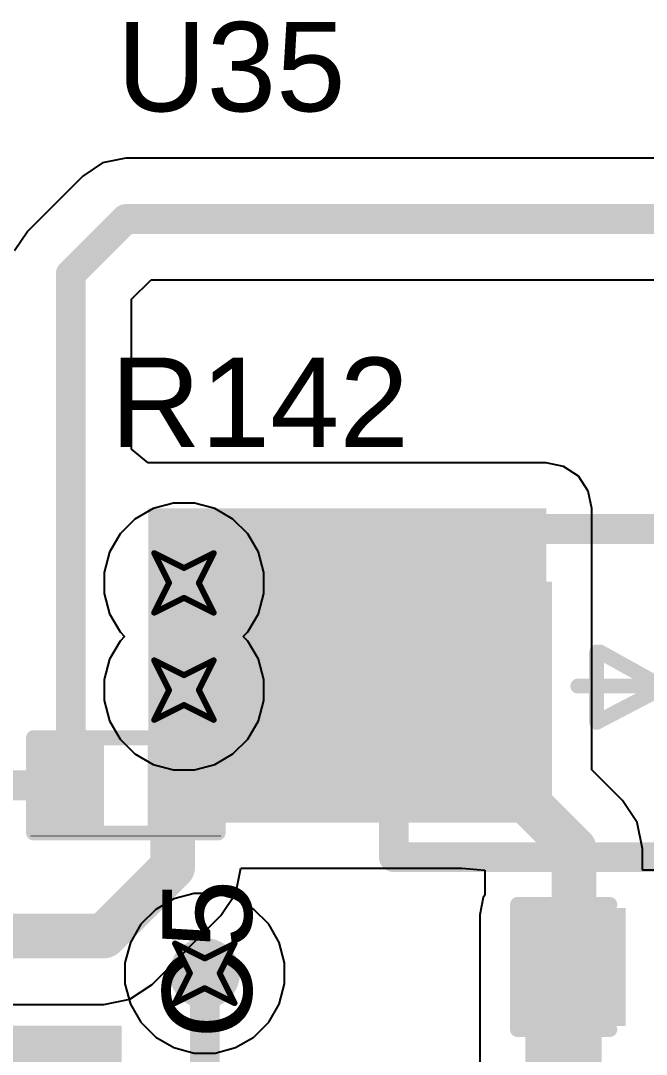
# Model space of a CAD drawing. Header units: inches. Extents: x -36 to 349, y -11 to 240.
# Drawn here: x 27.85 to 33.19, y 92.09 to 100.91 of the extents above; entities that cross this region are included whole.
import ezdxf

# ---------------------------------------------------------------- set-up
doc = ezdxf.new("R2010")
doc.units = ezdxf.units.IN
for name, color, linetype in [('Bottom Layer', 5, 'Continuous'), ('Drill Drawing', 1, 'Continuous'), ('Layer 1', 16, 'Continuous'), ('Layer 2', 76, 'Continuous'), ('Top Layer', 1, 'Continuous'), ('Top Overlay', 2, 'Continuous'), ('Top Paste', 8, 'Continuous'), ('Top Solder', 216, 'Continuous'), ('Via Holes', 16, 'Continuous')]:
    doc.layers.add(name, color=color, linetype=linetype)
doc.styles.add('Arial', font='', dxfattribs={"height": 0.2})
doc.styles.get('Arial').set_extended_font_data('Arial')

# ---------------------------------------------------------------- blocks, each defined once
blk = doc.blocks.new('R___0402_16')
at = {"layer": 'Top Layer'}
for points in [[(-0.6985, -0.3175), (-0.6985, 0.3175), (-0.2412999999999999, 0.3175), (-0.2413, -0.3175)], [(0.2412999999999999, -0.3175), (0.2413, 0.3175), (0.6985, 0.3175), (0.6985, -0.3175)]]:
    blk.add_hatch(color=1, dxfattribs=at).paths.add_polyline_path(points)
at = {"layer": 'Top Paste'}
for points in [[(-0.6985, -0.3175), (-0.6985, 0.3175), (-0.2412999999999999, 0.3175), (-0.2413, -0.3175)], [(0.2412999999999999, -0.3175), (0.2413, 0.3175), (0.6985, 0.3175), (0.6985, -0.3175)]]:
    blk.add_hatch(color=8, dxfattribs=at).paths.add_polyline_path(points)
at = {"layer": 'Top Solder'}
for points in [[(-0.75350116, -0.37250116), (-0.75350116, 0.37250116), (-0.1862988399999999, 0.37250116), (-0.18629884, -0.37250116)], [(0.1862988399999999, -0.37250116), (0.18629884, 0.37250116), (0.75350116, 0.37250116), (0.75350116, -0.37250116)]]:
    blk.add_hatch(color=216, dxfattribs=at).paths.add_polyline_path(points)
at = {"layer": 'Top Overlay'}
for points in [[(-0.7874, 0.4064, 0.127, 0.127, 0), (0.7874, 0.4064, 0.127, 0.127, 0)], [(-0.7874, -0.4064, 0.127, 0.127, 0), (-0.7874, 0.4064, 0.127, 0.127, 0)], [(0.7874, -0.4064, 0.127, 0.127, 0), (0.7874, 0.4064, 0.127, 0.127, 0)], [(-0.7874, -0.4064, 0.127, 0.127, 0), (0.7874, -0.4064, 0.127, 0.127, 0)], [(-0.8128, -0.4318, 0.0032258, 0.0032258, 0), (0.8128, -0.4318, 0.0032258, 0.0032258, 0)]]:
    blk.add_lwpolyline(points, format="xyseb", dxfattribs=at)
for points in [[(-0.8191499999999999, 0.4064, 0.0635, 0.0635, 1), (-0.7556499999999999, 0.4064, 0.0635, 0.0635, 1)], [(-0.8191499999999999, 0.4064, 0.0635, 0.0635, 1), (-0.7556499999999999, 0.4064, 0.0635, 0.0635, 1)], [(0.7556499999999999, 0.4064, 0.0635, 0.0635, 1), (0.8191499999999999, 0.4064, 0.0635, 0.0635, 1)], [(0.7556499999999999, 0.4064, 0.0635, 0.0635, 1), (0.8191499999999999, 0.4064, 0.0635, 0.0635, 1)], [(-0.8191499999999999, -0.4064, 0.0635, 0.0635, 1), (-0.7556499999999999, -0.4064, 0.0635, 0.0635, 1)], [(-0.8191499999999999, -0.4064, 0.0635, 0.0635, 1), (-0.7556499999999999, -0.4064, 0.0635, 0.0635, 1)], [(0.7556499999999999, -0.4064, 0.0635, 0.0635, 1), (0.8191499999999999, -0.4064, 0.0635, 0.0635, 1)], [(0.7556499999999999, -0.4064, 0.0635, 0.0635, 1), (0.8191499999999999, -0.4064, 0.0635, 0.0635, 1)], [(-0.81360518, -0.4318, 0.0016129, 0.0016129, 1), (-0.8119948199999999, -0.4318, 0.0016129, 0.0016129, 1)], [(0.8119948199999999, -0.4318, 0.0016129, 0.0016129, 1), (0.81360518, -0.4318, 0.0016129, 0.0016129, 1)]]:
    blk.add_lwpolyline(points, format="xyseb", close=True, dxfattribs=at)
blk = doc.blocks.new('SMA_B__D___________133')
at = {"layer": 'Top Layer'}
for points in [[(-3.00000416, 0.8999982), (-1.00000816, 0.8999982), (-1.00000816, -0.8999982), (-3.00000416, -0.8999982)], [(0.9999878399999999, 0.8999982), (2.99998384, 0.8999982), (2.99998384, -0.8999982), (0.9999878399999999, -0.8999982)]]:
    blk.add_hatch(color=1, dxfattribs=at).paths.add_polyline_path(points)
at = {"layer": 'Top Paste'}
for points in [[(-3.00000416, 0.8999982), (-1.00000816, 0.8999982), (-1.00000816, -0.8999982), (-3.00000416, -0.8999982)], [(0.9999878399999999, 0.8999982), (2.99998384, 0.8999982), (2.99998384, -0.8999982), (0.9999878399999999, -0.8999982)]]:
    blk.add_hatch(color=8, dxfattribs=at).paths.add_polyline_path(points)
at = {"layer": 'Top Solder'}
for points in [[(-3.05080416, 0.9507981999999999), (-0.9492081599999999, 0.9507981999999999), (-0.9492081599999999, -0.9507981999999999), (-3.05080416, -0.9507981999999999)], [(0.94918784, 0.9507981999999999), (3.05078384, 0.9507981999999999), (3.05078384, -0.9507981999999999), (0.94918784, -0.9507981999999999)]]:
    blk.add_hatch(color=216, dxfattribs=at).paths.add_polyline_path(points)
at = {"layer": 'Top Overlay'}
for points in [[(-2.29998016, 1.3999972, 0.254, 0.254, 0), (-2.29998016, 1.1311128, 0.254, 0.254, 0)], [(2.30001064, 1.3999972, 0.254, 0.254, 0), (-2.29998016, 1.3999972, 0.254, 0.254, 0)], [(2.30001064, 1.3999972, 0.254, 0.254, 0), (2.30001064, 1.1311128, 0.254, 0.254, 0)], [(-0.00199136, 0.331978, 0.127, 0.127, 0), (-0.00199136, -0.049022, 0.127, 0.127, 0)], [(-0.5900013599999999, 0.2399792, 0.127, 0.127, 0), (-0.5900013599999999, -0.4143248, 0.127, 0.127, 0)], [(-0.00199136, -0.049022, 0.127, 0.127, 0), (-0.5900013599999999, 0.2399792, 0.127, 0.127, 0)], [(0.57001664, 0.2499868, 0.127, 0.127, 0), (-0.00199136, -0.049022, 0.127, 0.127, 0)], [(0.57001664, 0.2499868, 0.127, 0.127, 0), (0.57001664, -0.350012, 0.127, 0.127, 0)], [(0.72998584, -0.05999479999999999, 0.127, 0.127, 0), (-0.75997816, -0.05999479999999999, 0.127, 0.127, 0)], [(0.01462024, -0.0582168, 0.127, 0.127, 0), (-0.5900013599999999, -0.4143248, 0.127, 0.127, 0)], [(-0.00199136, -0.049022, 0.127, 0.127, 0), (-0.00199136, -0.430022, 0.127, 0.127, 0)], [(0.53999384, -0.350012, 0.127, 0.127, 0), (0.01462024, -0.0582168, 0.127, 0.127, 0)], [(-2.29998016, -1.1311636, 0.254, 0.254, 0), (-2.29998016, -1.3999972, 0.254, 0.254, 0)], [(2.30001064, -1.1311636, 0.254, 0.254, 0), (2.30001064, -1.3999972, 0.254, 0.254, 0)], [(2.30001064, -1.3999972, 0.254, 0.254, 0), (-2.29998016, -1.3999972, 0.254, 0.254, 0)]]:
    blk.add_lwpolyline(points, format="xyseb", dxfattribs=at)
for points in [[(-2.36348016, 1.3999972, 0.127, 0.127, 1), (-2.23648016, 1.3999972, 0.127, 0.127, 1)], [(-2.36348016, 1.3999972, 0.127, 0.127, 1), (-2.23648016, 1.3999972, 0.127, 0.127, 1)], [(2.23651064, 1.3999972, 0.127, 0.127, 1), (2.36351064, 1.3999972, 0.127, 0.127, 1)], [(2.23651064, 1.3999972, 0.127, 0.127, 1), (2.36351064, 1.3999972, 0.127, 0.127, 1)], [(-2.36348016, 1.1311128, 0.127, 0.127, 1), (-2.23648016, 1.1311128, 0.127, 0.127, 1)], [(2.23651064, 1.1311128, 0.127, 0.127, 1), (2.36351064, 1.1311128, 0.127, 0.127, 1)], [(-0.03374136, 0.331978, 0.0635, 0.0635, 1), (0.02975864, 0.331978, 0.0635, 0.0635, 1)], [(-0.62175136, 0.2399792, 0.0635, 0.0635, 1), (-0.55825136, 0.2399792, 0.0635, 0.0635, 1)], [(-0.62175136, 0.2399792, 0.0635, 0.0635, 1), (-0.55825136, 0.2399792, 0.0635, 0.0635, 1)], [(0.53826664, 0.2499868, 0.0635, 0.0635, 1), (0.60176664, 0.2499868, 0.0635, 0.0635, 1)], [(0.53826664, 0.2499868, 0.0635, 0.0635, 1), (0.60176664, 0.2499868, 0.0635, 0.0635, 1)], [(-0.79172816, -0.05999479999999999, 0.0635, 0.0635, 1), (-0.7282281599999999, -0.05999479999999999, 0.0635, 0.0635, 1)], [(-0.03374136, -0.049022, 0.0635, 0.0635, 1), (0.02975864, -0.049022, 0.0635, 0.0635, 1)], [(-0.03374136, -0.049022, 0.0635, 0.0635, 1), (0.02975864, -0.049022, 0.0635, 0.0635, 1)], [(-0.03374136, -0.049022, 0.0635, 0.0635, 1), (0.02975864, -0.049022, 0.0635, 0.0635, 1)], [(-0.03374136, -0.049022, 0.0635, 0.0635, 1), (0.02975864, -0.049022, 0.0635, 0.0635, 1)], [(-0.01712976, -0.0582168, 0.0635, 0.0635, 1), (0.04637023999999999, -0.0582168, 0.0635, 0.0635, 1)], [(-0.01712976, -0.0582168, 0.0635, 0.0635, 1), (0.04637023999999999, -0.0582168, 0.0635, 0.0635, 1)], [(0.6982358399999999, -0.05999479999999999, 0.0635, 0.0635, 1), (0.76173584, -0.05999479999999999, 0.0635, 0.0635, 1)], [(-0.62175136, -0.4143248, 0.0635, 0.0635, 1), (-0.55825136, -0.4143248, 0.0635, 0.0635, 1)], [(-0.62175136, -0.4143248, 0.0635, 0.0635, 1), (-0.55825136, -0.4143248, 0.0635, 0.0635, 1)], [(0.5082438399999999, -0.350012, 0.0635, 0.0635, 1), (0.57174384, -0.350012, 0.0635, 0.0635, 1)], [(0.53826664, -0.350012, 0.0635, 0.0635, 1), (0.60176664, -0.350012, 0.0635, 0.0635, 1)], [(-0.03374136, -0.430022, 0.0635, 0.0635, 1), (0.02975864, -0.430022, 0.0635, 0.0635, 1)], [(-2.36348016, -1.1311636, 0.127, 0.127, 1), (-2.23648016, -1.1311636, 0.127, 0.127, 1)], [(2.23651064, -1.1311636, 0.127, 0.127, 1), (2.36351064, -1.1311636, 0.127, 0.127, 1)], [(-2.36348016, -1.3999972, 0.127, 0.127, 1), (-2.23648016, -1.3999972, 0.127, 0.127, 1)], [(-2.36348016, -1.3999972, 0.127, 0.127, 1), (-2.23648016, -1.3999972, 0.127, 0.127, 1)], [(2.23651064, -1.3999972, 0.127, 0.127, 1), (2.36351064, -1.3999972, 0.127, 0.127, 1)], [(2.23651064, -1.3999972, 0.127, 0.127, 1), (2.36351064, -1.3999972, 0.127, 0.127, 1)]]:
    blk.add_lwpolyline(points, format="xyseb", close=True, dxfattribs=at)
blk = doc.blocks.new('C___0603_135')
at = {"layer": 'Top Layer'}
for points in [[(-0.38101016, 0.4445), (-0.38101016, -0.4445), (-1.14301016, -0.4445), (-1.14301016, 0.4445)], [(1.14298984, 0.4445), (1.14298984, -0.4445), (0.38098984, -0.4445), (0.38098984, 0.4445)]]:
    blk.add_hatch(color=1, dxfattribs=at).paths.add_polyline_path(points)
at = {"layer": 'Top Paste'}
for points in [[(-0.38101016, 0.4445), (-0.38101016, -0.4445), (-1.14301016, -0.4445), (-1.14301016, 0.4445)], [(1.14298984, 0.4445), (1.14298984, -0.4445), (0.38098984, -0.4445), (0.38098984, 0.4445)]]:
    blk.add_hatch(color=8, dxfattribs=at).paths.add_polyline_path(points)
at = {"layer": 'Top Solder'}
for points in [[(-0.32101028, 0.50449988), (-0.32101028, -0.50449988), (-1.20301004, -0.50449988), (-1.20301004, 0.50449988)], [(1.20298972, 0.50449988), (1.20298972, -0.50449988), (0.32098996, -0.50449988), (0.32098996, 0.50449988)]]:
    blk.add_hatch(color=216, dxfattribs=at).paths.add_polyline_path(points)
at = {"layer": 'Top Overlay'}
for points in [[(-1.24461016, 0.5334, 0.127, 0.127, 0), (-1.24461016, -0.5334, 0.127, 0.127, 0)], [(-0.45721016, 0.5334, 0.127, 0.127, 0), (-1.24461016, 0.5334, 0.127, 0.127, 0)], [(1.24458984, 0.5334, 0.127, 0.127, 0), (0.45718984, 0.5334, 0.127, 0.127, 0)], [(1.24458984, 0.5334, 0.127, 0.127, 0), (1.24458984, -0.5334, 0.127, 0.127, 0)], [(-0.45721016, -0.5334, 0.127, 0.127, 0), (-1.24461016, -0.5334, 0.127, 0.127, 0)], [(1.24458984, -0.5334, 0.127, 0.127, 0), (0.45718984, -0.5334, 0.127, 0.127, 0)]]:
    blk.add_lwpolyline(points, format="xyseb", dxfattribs=at)
for points in [[(-1.27636016, 0.5334, 0.0635, 0.0635, 1), (-1.21286016, 0.5334, 0.0635, 0.0635, 1)], [(-1.27636016, 0.5334, 0.0635, 0.0635, 1), (-1.21286016, 0.5334, 0.0635, 0.0635, 1)], [(-0.48896016, 0.5334, 0.0635, 0.0635, 1), (-0.4254601599999999, 0.5334, 0.0635, 0.0635, 1)], [(0.42543984, 0.5334, 0.0635, 0.0635, 1), (0.48893984, 0.5334, 0.0635, 0.0635, 1)], [(1.21283984, 0.5334, 0.0635, 0.0635, 1), (1.27633984, 0.5334, 0.0635, 0.0635, 1)], [(1.21283984, 0.5334, 0.0635, 0.0635, 1), (1.27633984, 0.5334, 0.0635, 0.0635, 1)], [(-1.27636016, -0.5334, 0.0635, 0.0635, 1), (-1.21286016, -0.5334, 0.0635, 0.0635, 1)], [(-1.27636016, -0.5334, 0.0635, 0.0635, 1), (-1.21286016, -0.5334, 0.0635, 0.0635, 1)], [(-0.48896016, -0.5334, 0.0635, 0.0635, 1), (-0.4254601599999999, -0.5334, 0.0635, 0.0635, 1)], [(0.42543984, -0.5334, 0.0635, 0.0635, 1), (0.48893984, -0.5334, 0.0635, 0.0635, 1)], [(1.21283984, -0.5334, 0.0635, 0.0635, 1), (1.27633984, -0.5334, 0.0635, 0.0635, 1)], [(1.21283984, -0.5334, 0.0635, 0.0635, 1), (1.27633984, -0.5334, 0.0635, 0.0635, 1)]]:
    blk.add_lwpolyline(points, format="xyseb", close=True, dxfattribs=at)
blk = doc.blocks.new('SMD3225_4P_144')
at = {"layer": 'Top Layer'}
for points in [[(-1.79999767, 1.44998567), (-0.39999793, 1.44998567), (-0.39999793, 0.24998553), (-1.79999767, 0.24998553)], [(0.39999793, 1.44998567), (1.79999767, 1.44998567), (1.79999767, 0.24998553), (0.39999793, 0.24998553)], [(-1.79999767, -0.24998553), (-0.39999793, -0.24998553), (-0.39999793, -1.44998567), (-1.79999767, -1.44998567)], [(0.39999793, -0.24998553), (1.79999767, -0.24998553), (1.79999767, -1.44998567), (0.39999793, -1.44998567)]]:
    blk.add_hatch(color=1, dxfattribs=at).paths.add_polyline_path(points)
at = {"layer": 'Top Paste'}
for points in [[(-1.79999767, 1.44998567), (-0.39999793, 1.44998567), (-0.39999793, 0.24998553), (-1.79999767, 0.24998553)], [(0.39999793, 1.44998567), (1.79999767, 1.44998567), (1.79999767, 0.24998553), (0.39999793, 0.24998553)], [(-1.79999767, -0.24998553), (-0.39999793, -0.24998553), (-0.39999793, -1.44998567), (-1.79999767, -1.44998567)], [(0.39999793, -0.24998553), (1.79999767, -0.24998553), (1.79999767, -1.44998567), (0.39999793, -1.44998567)]]:
    blk.add_hatch(color=8, dxfattribs=at).paths.add_polyline_path(points)
at = {"layer": 'Top Solder'}
for points in [[(-1.90159767, 1.55158567), (-0.29839793, 1.55158567), (-0.29839793, 0.14838553), (-1.90159767, 0.14838553)], [(0.29839793, 1.55158567), (1.90159767, 1.55158567), (1.90159767, 0.14838553), (0.29839793, 0.14838553)], [(-1.90159767, -0.14838553), (-0.29839793, -0.14838553), (-0.29839793, -1.55158567), (-1.90159767, -1.55158567)], [(0.29839793, -0.14838553), (1.90159767, -0.14838553), (1.90159767, -1.55158567), (0.29839793, -1.55158567)]]:
    blk.add_hatch(color=216, dxfattribs=at).paths.add_polyline_path(points)
at = {"layer": 'Top Overlay'}
for points in [[(0.1777746, 1.2954, 0.127, 0.127, 0), (-0.2032254, 1.2954, 0.127, 0.127, 0)], [(-1.6510254, -0.1016, 0.127, 0.127, 0), (-1.6510254, 0.0762, 0.127, 0.127, 0)], [(1.6509746, -0.1016, 0.127, 0.127, 0), (1.6509746, 0.0762, 0.127, 0.127, 0)], [(-2.0828254, -0.9652, 0.127, 0.127, 0), (-2.0828254, -0.7111999999999999, 0.127, 0.127, 0)], [(-1.9558254, -0.8382, 0.127, 0.127, 0), (-2.0828254, -0.7111999999999999, 0.127, 0.127, 0)], [(-2.0828254, -0.9652, 0.127, 0.127, 0), (-1.9558254, -0.8382, 0.127, 0.127, 0)], [(0.1777746, -1.2954, 0.127, 0.127, 0), (-0.2032254, -1.2954, 0.127, 0.127, 0)]]:
    blk.add_lwpolyline(points, format="xyseb", dxfattribs=at)
for points in [[(-0.2349754, 1.2954, 0.0635, 0.0635, 1), (-0.1714754, 1.2954, 0.0635, 0.0635, 1)], [(0.1460246, 1.2954, 0.0635, 0.0635, 1), (0.2095246, 1.2954, 0.0635, 0.0635, 1)], [(-1.6827754, 0.0762, 0.0635, 0.0635, 1), (-1.6192754, 0.0762, 0.0635, 0.0635, 1)], [(1.6192246, 0.0762, 0.0635, 0.0635, 1), (1.6827246, 0.0762, 0.0635, 0.0635, 1)], [(-1.6827754, -0.1016, 0.0635, 0.0635, 1), (-1.6192754, -0.1016, 0.0635, 0.0635, 1)], [(1.6192246, -0.1016, 0.0635, 0.0635, 1), (1.6827246, -0.1016, 0.0635, 0.0635, 1)], [(-2.1145754, -0.7111999999999999, 0.0635, 0.0635, 1), (-2.0510754, -0.7111999999999999, 0.0635, 0.0635, 1)], [(-2.1145754, -0.7111999999999999, 0.0635, 0.0635, 1), (-2.0510754, -0.7111999999999999, 0.0635, 0.0635, 1)], [(-1.9875754, -0.8382, 0.0635, 0.0635, 1), (-1.9240754, -0.8382, 0.0635, 0.0635, 1)], [(-1.9875754, -0.8382, 0.0635, 0.0635, 1), (-1.9240754, -0.8382, 0.0635, 0.0635, 1)], [(-2.1145754, -0.9652, 0.0635, 0.0635, 1), (-2.0510754, -0.9652, 0.0635, 0.0635, 1)], [(-2.1145754, -0.9652, 0.0635, 0.0635, 1), (-2.0510754, -0.9652, 0.0635, 0.0635, 1)], [(-0.2349754, -1.2954, 0.0635, 0.0635, 1), (-0.1714754, -1.2954, 0.0635, 0.0635, 1)], [(0.1460246, -1.2954, 0.0635, 0.0635, 1), (0.2095246, -1.2954, 0.0635, 0.0635, 1)]]:
    blk.add_lwpolyline(points, format="xyseb", close=True, dxfattribs=at)

msp = doc.modelspace()

# ---------------------------------------------------------------- hatches: boundary and pattern name
at = {"layer": 'Bottom Layer'}
h = msp.add_hatch(color=5, dxfattribs=at)
edge = h.paths.add_edge_path()
edge.add_arc((29.24439922, 96.11359999999999), 0.2999994, 0, 360)
h = msp.add_hatch(color=5, dxfattribs=at)
edge = h.paths.add_edge_path()
edge.add_arc((29.24439922, 95.1992), 0.2999994, 0, 360)
h = msp.add_hatch(color=5, dxfattribs=at)
edge = h.paths.add_edge_path()
edge.add_arc((29.42219922, 92.78328408), 0.2999994, 0, 360)
at = {"layer": 'Layer 1'}
h = msp.add_hatch(color=16, dxfattribs=at)
edge = h.paths.add_edge_path()
edge.add_arc((29.24439922, 96.11359999999999), 0.2999994, 0, 360)
h = msp.add_hatch(color=16, dxfattribs=at)
edge = h.paths.add_edge_path()
edge.add_arc((29.24439922, 95.1992), 0.2999994, 0, 360)
h = msp.add_hatch(color=16, dxfattribs=at)
edge = h.paths.add_edge_path()
edge.add_arc((29.42219922, 92.78328408), 0.2999994, 0, 360)
at = {"layer": 'Layer 2'}
h = msp.add_hatch(color=76, dxfattribs=at)
edge = h.paths.add_edge_path()
edge.add_arc((29.24439922, 96.11359999999999), 0.2999994, 0, 360)
h = msp.add_hatch(color=76, dxfattribs=at)
edge = h.paths.add_edge_path()
edge.add_arc((29.24439922, 95.1992), 0.2999994, 0, 360)
h = msp.add_hatch(color=76, dxfattribs=at)
edge = h.paths.add_edge_path()
edge.add_arc((29.42219922, 92.78328408), 0.2999994, 0, 360)
at = {"layer": 'Top Layer'}
for points in [[(28.93959922, 94.0689), (32.33441082, 94.0689), (32.33441082, 96.7486), (28.93959922, 96.7486)], [(32.1553713, 90.26303512), (32.80767378, 90.26303512), (32.80767378, 93.2815), (32.1553713, 93.2815)]]:
    msp.add_hatch(color=1, dxfattribs=at).paths.add_polyline_path(points)
h = msp.add_hatch(color=1, dxfattribs=at)
edge = h.paths.add_edge_path()
edge.add_arc((29.24439922, 96.11359999999999), 0.2999994, 0, 360)
h = msp.add_hatch(color=1, dxfattribs=at)
edge = h.paths.add_edge_path()
edge.add_arc((29.24439922, 95.1992), 0.2999994, 0, 360)
h = msp.add_hatch(color=1, dxfattribs=at)
edge = h.paths.add_edge_path()
edge.add_arc((29.42219922, 92.78328408), 0.2999994, 0, 360)
at = {"layer": 'Via Holes'}
h = msp.add_hatch(color=7, dxfattribs=at)
edge = h.paths.add_edge_path()
edge.add_arc((29.24439922, 96.11359999999999), 0.1499997, 0, 360)
h = msp.add_hatch(color=7, dxfattribs=at)
edge = h.paths.add_edge_path()
edge.add_arc((29.24439922, 95.1992), 0.1499997, 0, 360)
h = msp.add_hatch(color=7, dxfattribs=at)
edge = h.paths.add_edge_path()
edge.add_arc((29.42219922, 92.78328408), 0.1499997, 0, 360)

# ---------------------------------------------------------------- linework, layer by layer
at = {"layer": 'Bottom Layer'}
for p, q in [((28.98154224, 96.74819106), (28.82625426, 96.65853667999998)), ((29.15474484, 96.7945994), (28.98154224, 96.74819106)), ((29.3340536, 96.7945994), (29.15474484, 96.7945994)), ((29.5072562, 96.74819106), (29.3340536, 96.7945994)), ((29.66254418, 96.65853667999998), (29.5072562, 96.74819106)), ((28.82625426, 96.65853667999998), (28.69946254, 96.53174495999998)), ((29.7893359, 96.53174495999998), (29.66254418, 96.65853667999998)), ((28.69946254, 96.53174495999998), (28.60980816, 96.37645698)), ((29.87899028, 96.37645698), (29.7893359, 96.53174495999998)), ((28.60980816, 96.37645698), (28.56339982, 96.20325437999999)), ((29.92539862, 96.20325437999999), (29.87899028, 96.37645698)), ((28.56339982, 96.20325437999999), (28.56339982, 96.02394561999999)), ((29.92539862, 96.02394561999999), (29.92539862, 96.20325437999999)), ((28.56339982, 96.02394561999999), (28.60980816, 95.85074302)), ((29.87899028, 95.85074302), (29.92539862, 96.02394561999999)), ((28.60980816, 95.85074302), (28.69946254, 95.69545503999998)), ((29.7893359, 95.69545503999998), (29.87899028, 95.85074302)), ((28.69946254, 95.69545503999998), (28.73851758, 95.65639999999999)), ((29.75028086, 95.65639999999999), (29.7893359, 95.69545503999998)), ((28.69946254, 95.61734496), (28.60980816, 95.46205698)), ((28.73851758, 95.65639999999999), (28.69946254, 95.61734496)), ((29.7893359, 95.61734496), (29.75028086, 95.65639999999999)), ((29.87899028, 95.46205698), (29.7893359, 95.61734496)), ((28.60980816, 95.46205698), (28.56339982, 95.28885437999999)), ((29.92539862, 95.28885437999999), (29.87899028, 95.46205698)), ((28.56339982, 95.28885437999999), (28.56339982, 95.10954561999999)), ((29.92539862, 95.10954561999999), (29.92539862, 95.28885437999999)), ((28.56339982, 95.10954561999999), (28.60980816, 94.93634302)), ((29.87899028, 94.93634302), (29.92539862, 95.10954561999999)), ((28.60980816, 94.93634302), (28.69946254, 94.78105503999998)), ((29.7893359, 94.78105503999998), (29.87899028, 94.93634302)), ((28.69946254, 94.78105503999998), (28.82625426, 94.65426331999998)), ((29.66254418, 94.65426331999998), (29.7893359, 94.78105503999998)), ((28.82625426, 94.65426331999998), (28.98154224, 94.56460894)), ((29.5072562, 94.56460894), (29.66254418, 94.65426331999998)), ((28.98154224, 94.56460894), (29.15474484, 94.51820059999999)), ((29.3340536, 94.51820059999999), (29.5072562, 94.56460894)), ((29.15474484, 94.51820059999999), (29.3340536, 94.51820059999999))]:
    msp.add_line(p, q, dxfattribs=at)
at = {"layer": 'Drill Drawing'}
for points in [[(28.99039922, 96.3676, 0.0508, 0.0508, 0), (29.24439922, 96.2406, 0.0508, 0.0508, 0)], [(28.99039922, 96.3676, 0.0508, 0.0508, 0), (29.11739922, 96.11359999999999, 0.0508, 0.0508, 0)], [(29.24439922, 96.2406, 0.0508, 0.0508, 0), (29.49839922, 96.3676, 0.0508, 0.0508, 0)], [(29.37139922, 96.11359999999999, 0.0508, 0.0508, 0), (29.49839922, 96.3676, 0.0508, 0.0508, 0)], [(28.99039922, 95.8596, 0.0508, 0.0508, 0), (29.11739922, 96.11359999999999, 0.0508, 0.0508, 0)], [(29.37139922, 96.11359999999999, 0.0508, 0.0508, 0), (29.49839922, 95.8596, 0.0508, 0.0508, 0)], [(28.99039922, 95.8596, 0.0508, 0.0508, 0), (29.24439922, 95.9866, 0.0508, 0.0508, 0)], [(29.24439922, 95.9866, 0.0508, 0.0508, 0), (29.49839922, 95.8596, 0.0508, 0.0508, 0)], [(28.99039922, 95.4532, 0.0508, 0.0508, 0), (29.24439922, 95.3262, 0.0508, 0.0508, 0)], [(28.99039922, 95.4532, 0.0508, 0.0508, 0), (29.11739922, 95.1992, 0.0508, 0.0508, 0)], [(29.24439922, 95.3262, 0.0508, 0.0508, 0), (29.49839922, 95.4532, 0.0508, 0.0508, 0)], [(29.37139922, 95.1992, 0.0508, 0.0508, 0), (29.49839922, 95.4532, 0.0508, 0.0508, 0)], [(28.99039922, 94.9452, 0.0508, 0.0508, 0), (29.11739922, 95.1992, 0.0508, 0.0508, 0)], [(29.37139922, 95.1992, 0.0508, 0.0508, 0), (29.49839922, 94.9452, 0.0508, 0.0508, 0)], [(28.99039922, 94.9452, 0.0508, 0.0508, 0), (29.24439922, 95.0722, 0.0508, 0.0508, 0)], [(29.24439922, 95.0722, 0.0508, 0.0508, 0), (29.49839922, 94.9452, 0.0508, 0.0508, 0)], [(29.16819922, 93.03728407999999, 0.0508, 0.0508, 0), (29.42219922, 92.91028408, 0.0508, 0.0508, 0)], [(29.16819922, 93.03728407999999, 0.0508, 0.0508, 0), (29.29519922, 92.78328408, 0.0508, 0.0508, 0)], [(29.42219922, 92.91028408, 0.0508, 0.0508, 0), (29.67619922, 93.03728407999999, 0.0508, 0.0508, 0)], [(29.54919922, 92.78328408, 0.0508, 0.0508, 0), (29.67619922, 93.03728407999999, 0.0508, 0.0508, 0)], [(29.16819922, 92.52928408, 0.0508, 0.0508, 0), (29.29519922, 92.78328408, 0.0508, 0.0508, 0)], [(29.54919922, 92.78328408, 0.0508, 0.0508, 0), (29.67619922, 92.52928408, 0.0508, 0.0508, 0)], [(29.16819922, 92.52928408, 0.0508, 0.0508, 0), (29.42219922, 92.65628407999999, 0.0508, 0.0508, 0)], [(29.42219922, 92.65628407999999, 0.0508, 0.0508, 0), (29.67619922, 92.52928408, 0.0508, 0.0508, 0)]]:
    msp.add_lwpolyline(points, format="xyseb", dxfattribs=at)
for points in [[(28.97769922, 96.3676, 0.0254, 0.0254, 1), (29.00309922, 96.3676, 0.0254, 0.0254, 1)], [(28.97769922, 96.3676, 0.0254, 0.0254, 1), (29.00309922, 96.3676, 0.0254, 0.0254, 1)], [(29.48569922, 96.3676, 0.0254, 0.0254, 1), (29.51109921999999, 96.3676, 0.0254, 0.0254, 1)], [(29.48569922, 96.3676, 0.0254, 0.0254, 1), (29.51109921999999, 96.3676, 0.0254, 0.0254, 1)], [(29.23169922, 96.2406, 0.0254, 0.0254, 1), (29.25709922, 96.2406, 0.0254, 0.0254, 1)], [(29.23169922, 96.2406, 0.0254, 0.0254, 1), (29.25709922, 96.2406, 0.0254, 0.0254, 1)], [(29.10469922, 96.11359999999999, 0.0254, 0.0254, 1), (29.13009922, 96.11359999999999, 0.0254, 0.0254, 1)], [(29.10469922, 96.11359999999999, 0.0254, 0.0254, 1), (29.13009922, 96.11359999999999, 0.0254, 0.0254, 1)], [(29.35869921999999, 96.11359999999999, 0.0254, 0.0254, 1), (29.38409922, 96.11359999999999, 0.0254, 0.0254, 1)], [(29.35869921999999, 96.11359999999999, 0.0254, 0.0254, 1), (29.38409922, 96.11359999999999, 0.0254, 0.0254, 1)], [(29.23169922, 95.9866, 0.0254, 0.0254, 1), (29.25709922, 95.9866, 0.0254, 0.0254, 1)], [(29.23169922, 95.9866, 0.0254, 0.0254, 1), (29.25709922, 95.9866, 0.0254, 0.0254, 1)], [(28.97769922, 95.8596, 0.0254, 0.0254, 1), (29.00309922, 95.8596, 0.0254, 0.0254, 1)], [(28.97769922, 95.8596, 0.0254, 0.0254, 1), (29.00309922, 95.8596, 0.0254, 0.0254, 1)], [(29.48569922, 95.8596, 0.0254, 0.0254, 1), (29.51109921999999, 95.8596, 0.0254, 0.0254, 1)], [(29.48569922, 95.8596, 0.0254, 0.0254, 1), (29.51109921999999, 95.8596, 0.0254, 0.0254, 1)], [(28.97769922, 95.4532, 0.0254, 0.0254, 1), (29.00309922, 95.4532, 0.0254, 0.0254, 1)], [(28.97769922, 95.4532, 0.0254, 0.0254, 1), (29.00309922, 95.4532, 0.0254, 0.0254, 1)], [(29.48569922, 95.4532, 0.0254, 0.0254, 1), (29.51109921999999, 95.4532, 0.0254, 0.0254, 1)], [(29.48569922, 95.4532, 0.0254, 0.0254, 1), (29.51109921999999, 95.4532, 0.0254, 0.0254, 1)], [(29.23169922, 95.3262, 0.0254, 0.0254, 1), (29.25709922, 95.3262, 0.0254, 0.0254, 1)], [(29.23169922, 95.3262, 0.0254, 0.0254, 1), (29.25709922, 95.3262, 0.0254, 0.0254, 1)], [(29.10469922, 95.1992, 0.0254, 0.0254, 1), (29.13009922, 95.1992, 0.0254, 0.0254, 1)], [(29.10469922, 95.1992, 0.0254, 0.0254, 1), (29.13009922, 95.1992, 0.0254, 0.0254, 1)], [(29.35869921999999, 95.1992, 0.0254, 0.0254, 1), (29.38409922, 95.1992, 0.0254, 0.0254, 1)], [(29.35869921999999, 95.1992, 0.0254, 0.0254, 1), (29.38409922, 95.1992, 0.0254, 0.0254, 1)], [(29.23169922, 95.0722, 0.0254, 0.0254, 1), (29.25709922, 95.0722, 0.0254, 0.0254, 1)], [(29.23169922, 95.0722, 0.0254, 0.0254, 1), (29.25709922, 95.0722, 0.0254, 0.0254, 1)], [(28.97769922, 94.9452, 0.0254, 0.0254, 1), (29.00309922, 94.9452, 0.0254, 0.0254, 1)], [(28.97769922, 94.9452, 0.0254, 0.0254, 1), (29.00309922, 94.9452, 0.0254, 0.0254, 1)], [(29.48569922, 94.9452, 0.0254, 0.0254, 1), (29.51109921999999, 94.9452, 0.0254, 0.0254, 1)], [(29.48569922, 94.9452, 0.0254, 0.0254, 1), (29.51109921999999, 94.9452, 0.0254, 0.0254, 1)], [(29.15549922, 93.03728407999999, 0.0254, 0.0254, 1), (29.18089922, 93.03728407999999, 0.0254, 0.0254, 1)], [(29.15549922, 93.03728407999999, 0.0254, 0.0254, 1), (29.18089922, 93.03728407999999, 0.0254, 0.0254, 1)], [(29.66349921999999, 93.03728407999999, 0.0254, 0.0254, 1), (29.68889922, 93.03728407999999, 0.0254, 0.0254, 1)], [(29.66349921999999, 93.03728407999999, 0.0254, 0.0254, 1), (29.68889922, 93.03728407999999, 0.0254, 0.0254, 1)], [(29.40949922, 92.91028408, 0.0254, 0.0254, 1), (29.43489922, 92.91028408, 0.0254, 0.0254, 1)], [(29.40949922, 92.91028408, 0.0254, 0.0254, 1), (29.43489922, 92.91028408, 0.0254, 0.0254, 1)], [(29.28249922, 92.78328408, 0.0254, 0.0254, 1), (29.30789922, 92.78328408, 0.0254, 0.0254, 1)], [(29.28249922, 92.78328408, 0.0254, 0.0254, 1), (29.30789922, 92.78328408, 0.0254, 0.0254, 1)], [(29.53649922, 92.78328408, 0.0254, 0.0254, 1), (29.56189922, 92.78328408, 0.0254, 0.0254, 1)], [(29.53649922, 92.78328408, 0.0254, 0.0254, 1), (29.56189922, 92.78328408, 0.0254, 0.0254, 1)], [(29.40949922, 92.65628407999999, 0.0254, 0.0254, 1), (29.43489922, 92.65628407999999, 0.0254, 0.0254, 1)], [(29.40949922, 92.65628407999999, 0.0254, 0.0254, 1), (29.43489922, 92.65628407999999, 0.0254, 0.0254, 1)], [(29.15549922, 92.52928408, 0.0254, 0.0254, 1), (29.18089922, 92.52928408, 0.0254, 0.0254, 1)], [(29.15549922, 92.52928408, 0.0254, 0.0254, 1), (29.18089922, 92.52928408, 0.0254, 0.0254, 1)], [(29.66349921999999, 92.52928408, 0.0254, 0.0254, 1), (29.68889922, 92.52928408, 0.0254, 0.0254, 1)], [(29.66349921999999, 92.52928408, 0.0254, 0.0254, 1), (29.68889922, 92.52928408, 0.0254, 0.0254, 1)]]:
    msp.add_lwpolyline(points, format="xyseb", close=True, dxfattribs=at)
at = {"layer": 'Layer 1'}
for p, q in [((28.98154224, 96.74819106), (28.82625426, 96.65853667999998)), ((29.15474484, 96.7945994), (28.98154224, 96.74819106)), ((29.3340536, 96.7945994), (29.15474484, 96.7945994)), ((29.5072562, 96.74819106), (29.3340536, 96.7945994)), ((29.66254418, 96.65853667999998), (29.5072562, 96.74819106)), ((28.82625426, 96.65853667999998), (28.69946254, 96.53174495999998)), ((29.7893359, 96.53174495999998), (29.66254418, 96.65853667999998)), ((28.69946254, 96.53174495999998), (28.60980816, 96.37645698)), ((29.87899028, 96.37645698), (29.7893359, 96.53174495999998)), ((28.60980816, 96.37645698), (28.56339982, 96.20325437999999)), ((29.92539862, 96.20325437999999), (29.87899028, 96.37645698)), ((28.56339982, 96.20325437999999), (28.56339982, 96.02394561999999)), ((29.92539862, 96.02394561999999), (29.92539862, 96.20325437999999)), ((28.56339982, 96.02394561999999), (28.60980816, 95.85074302)), ((29.87899028, 95.85074302), (29.92539862, 96.02394561999999)), ((28.60980816, 95.85074302), (28.69946254, 95.69545503999998)), ((29.7893359, 95.69545503999998), (29.87899028, 95.85074302)), ((28.69946254, 95.69545503999998), (28.73851758, 95.65639999999999)), ((29.75028086, 95.65639999999999), (29.7893359, 95.69545503999998)), ((28.69946254, 95.61734496), (28.60980816, 95.46205698)), ((28.73851758, 95.65639999999999), (28.69946254, 95.61734496)), ((29.7893359, 95.61734496), (29.75028086, 95.65639999999999)), ((29.87899028, 95.46205698), (29.7893359, 95.61734496)), ((28.60980816, 95.46205698), (28.56339982, 95.28885437999999)), ((29.92539862, 95.28885437999999), (29.87899028, 95.46205698)), ((28.56339982, 95.28885437999999), (28.56339982, 95.10954561999999)), ((29.92539862, 95.10954561999999), (29.92539862, 95.28885437999999)), ((28.56339982, 95.10954561999999), (28.60980816, 94.93634302)), ((29.87899028, 94.93634302), (29.92539862, 95.10954561999999)), ((28.60980816, 94.93634302), (28.69946254, 94.78105503999998)), ((29.7893359, 94.78105503999998), (29.87899028, 94.93634302)), ((28.69946254, 94.78105503999998), (28.82625426, 94.65426331999998)), ((29.66254418, 94.65426331999998), (29.7893359, 94.78105503999998)), ((28.82625426, 94.65426331999998), (28.98154224, 94.56460894)), ((29.5072562, 94.56460894), (29.66254418, 94.65426331999998)), ((28.98154224, 94.56460894), (29.15474484, 94.51820059999999)), ((29.3340536, 94.51820059999999), (29.5072562, 94.56460894)), ((29.15474484, 94.51820059999999), (29.3340536, 94.51820059999999))]:
    msp.add_line(p, q, dxfattribs=at)
at = {"layer": 'Layer 2'}
for p, q in [((29.15934224, 93.41787513999999), (29.00405426, 93.32822076)), ((29.33254484, 93.46428347999999), (29.15934224, 93.41787513999999)), ((29.51185359999999, 93.46428347999999), (29.33254484, 93.46428347999999)), ((29.6850562, 93.41787513999999), (29.51185359999999, 93.46428347999999)), ((29.84034418, 93.32822076), (29.6850562, 93.41787513999999)), ((29.00405426, 93.32822076), (28.87726254, 93.20142904)), ((29.9671359, 93.20142904), (29.84034418, 93.32822076)), ((28.87726254, 93.20142904), (28.78760816, 93.04614106)), ((30.05679027999999, 93.04614106), (29.9671359, 93.20142904)), ((28.78760816, 93.04614106), (28.74119981999999, 92.87293846)), ((30.10319862, 92.87293846), (30.05679027999999, 93.04614106)), ((28.74119981999999, 92.87293846), (28.74119981999999, 92.69362969999999)), ((30.10319862, 92.69362969999999), (30.10319862, 92.87293846)), ((28.74119981999999, 92.69362969999999), (28.78760816, 92.52042709999999)), ((30.05679027999999, 92.52042709999999), (30.10319862, 92.69362969999999)), ((28.78760816, 92.52042709999999), (28.87726254, 92.36513912)), ((29.9671359, 92.36513912), (30.05679027999999, 92.52042709999999)), ((28.87726254, 92.36513912), (29.00405426, 92.2383474)), ((29.84034418, 92.2383474), (29.9671359, 92.36513912)), ((29.00405426, 92.2383474), (29.15934224, 92.14869302)), ((29.6850562, 92.14869302), (29.84034418, 92.2383474)), ((29.15934224, 92.14869302), (29.33254484, 92.10228468)), ((29.33254484, 92.10228468), (29.51185359999999, 92.10228468)), ((29.51185359999999, 92.10228468), (29.6850562, 92.14869302))]:
    msp.add_line(p, q, dxfattribs=at)
at = {"layer": 'Top Layer'}
for p, q in [((28.55062362, 99.6970828), (28.38258738, 99.58480463999999)), ((28.74883506, 99.73650868), (28.55062362, 99.6970828)), ((46.27140606, 99.73650868), (28.74883506, 99.73650868)), ((28.38258738, 99.58480463999999), (27.91240798, 99.11462524)), ((27.91240798, 99.11462524), (27.80012982, 98.946589)), ((28.79660738, 98.53383392), (28.9633787, 98.70060523999999)), ((28.9633787, 98.70060523999999), (46.05686242, 98.70060523999999)), ((28.79660738, 97.2544156), (28.79660738, 98.53383392)), ((28.93960176, 97.13706505999998), (28.79660738, 97.2544156)), ((32.33441082, 97.13706505999998), (28.93960176, 97.13706505999998)), ((32.4830694, 97.10749437999999), (32.33441082, 97.13706505999998)), ((32.60909658, 97.02328576), (32.4830694, 97.10749437999999)), ((32.6933052, 96.89725857999998), (32.60909658, 97.02328576)), ((32.72287588, 96.7486), (32.6933052, 96.89725857999998)), ((32.72287588, 94.51936645999999), (32.72287588, 96.7486)), ((32.98443746, 94.25780488), (32.72287588, 94.51936645999999)), ((33.11074911999999, 94.06876537999999), (32.98443746, 94.25780488)), ((33.15510514, 93.84577623999999), (33.11074911999999, 94.06876537999999)), ((33.15510514, 93.6625), (33.15510514, 93.84577623999999)), ((29.68660814, 93.46529947999998), (29.72939952, 93.68043494)), ((29.72939952, 93.68043494), (31.61463578, 93.68043494)), ((31.61463578, 93.68043494), (31.81040882, 93.66249746)), ((31.81040882, 93.66249746), (31.81040882, 93.45100943999999)), ((33.33440882, 93.6625), (33.15510514, 93.6625)), ((29.56029394, 93.27625744), (29.68660814, 93.46529947999998)), ((31.79647692, 93.43015858), (31.76690624, 93.2815)), ((31.81040882, 93.45100943999999), (31.79647692, 93.43015858)), ((28.97279194, 92.68875544), (29.56029394, 93.27625744)), ((31.76690624, 93.2815), (31.76690624, 90.26303766)), ((28.78375244, 92.56244378), (28.97279194, 92.68875544)), ((27.29261242, 92.51808776), (28.5607633, 92.51808776)), ((28.5607633, 92.51808776), (28.78375244, 92.56244378))]:
    msp.add_line(p, q, dxfattribs=at)
for points in [[(28.27865566, 98.74837756, 0.254, 0.254, 0), (28.74883506, 99.21855696, 0.254, 0.254, 0)], [(28.74883506, 99.21855696, 0.254, 0.254, 0), (46.27140606, 99.21855696, 0.254, 0.254, 0)], [(28.27865566, 94.38641777999999, 0.254, 0.254, 0), (28.27865566, 98.74837756, 0.254, 0.254, 0)], [(29.71700686, 94.48875183999999, 0.3809999999999999, 0.3809999999999999, 0), (30.63700502, 95.40875, 0.3809999999999999, 0.3809999999999999, 0)], [(30.63700502, 95.40875, 0.3809999999999999, 0.3809999999999999, 0), (31.00943506, 95.40875, 0.3809999999999999, 0.3809999999999999, 0)], [(31.00943506, 95.40875, 0.3809999999999999, 0.3809999999999999, 0), (31.28939894, 95.12878611999999, 0.3809999999999999, 0.3809999999999999, 0)], [(30.64936466, 94.48875183999999, 0.3809999999999999, 0.3809999999999999, 0), (31.33441282, 95.17379999999999, 0.3809999999999999, 0.3809999999999999, 0)], [(31.28939894, 95.11391187999999, 0.3809999999999999, 0.3809999999999999, 0), (31.28939894, 95.12878611999999, 0.3809999999999999, 0.3809999999999999, 0)], [(31.28939894, 95.11391187999999, 0.3809999999999999, 0.3809999999999999, 0), (32.14391082, 94.25939999999999, 0.3809999999999999, 0.3809999999999999, 0)], [(29.14826529999999, 94.25939999999999, 0.3809999999999999, 0.3809999999999999, 0), (29.37761714, 94.48875183999999, 0.3809999999999999, 0.3809999999999999, 0)], [(29.21845566, 94.45065183999999, 0.3809999999999999, 0.3809999999999999, 0), (29.25655566, 94.48875183999999, 0.3809999999999999, 0.3809999999999999, 0)], [(29.25655566, 94.48875183999999, 0.3809999999999999, 0.3809999999999999, 0), (29.71700686, 94.48875183999999, 0.3809999999999999, 0.3809999999999999, 0)], [(29.37761714, 94.48875183999999, 0.3809999999999999, 0.3809999999999999, 0), (29.71700686, 94.48875183999999, 0.3809999999999999, 0.3809999999999999, 0)], [(29.71700686, 94.48875183999999, 0.3809999999999999, 0.3809999999999999, 0), (30.64936466, 94.48875183999999, 0.3809999999999999, 0.3809999999999999, 0)], [(29.21112776, 94.32720275999999, 0.3809999999999999, 0.3809999999999999, 0), (29.24439922, 94.36047422, 0.3809999999999999, 0.3809999999999999, 0)], [(29.21845566, 94.38641777999999, 0.3809999999999999, 0.3809999999999999, 0), (29.24439922, 94.36047422, 0.3809999999999999, 0.3809999999999999, 0)], [(25.82733722, 94.3864, 0.254, 0.254, 0), (28.27863788, 94.3864, 0.254, 0.254, 0)], [(28.27863788, 94.3864, 0.254, 0.254, 0), (28.27865566, 94.38641777999999, 0.254, 0.254, 0)], [(29.14826529999999, 93.68828608, 0.3809999999999999, 0.3809999999999999, 0), (29.14826529999999, 94.25939999999999, 0.3809999999999999, 0.3809999999999999, 0)], [(32.14391082, 94.25939999999999, 0.3809999999999999, 0.3809999999999999, 0), (32.15878506, 94.25939999999999, 0.3809999999999999, 0.3809999999999999, 0)], [(32.15878506, 94.25939999999999, 0.3809999999999999, 0.3809999999999999, 0), (32.57240882, 93.84577623999999, 0.3809999999999999, 0.3809999999999999, 0)], [(32.57240882, 88.7842268, 0.3809999999999999, 0.3809999999999999, 0), (32.57240882, 93.84577623999999, 0.3809999999999999, 0.3809999999999999, 0)], [(28.5607633, 93.10078407999998, 0.3809999999999999, 0.3809999999999999, 0), (29.14826529999999, 93.68828608, 0.3809999999999999, 0.3809999999999999, 0)], [(24.22713722, 93.10078407999998, 0.3809999999999999, 0.3809999999999999, 0), (28.5607633, 93.10078407999998, 0.3809999999999999, 0.3809999999999999, 0)], [(29.42219922, 91.3750268, 0.254, 0.254, 0), (29.42219922, 92.78328408, 0.254, 0.254, 0)]]:
    msp.add_lwpolyline(points, format="xyseb", dxfattribs=at)
for points in [[(28.68533506, 99.21855696, 0.127, 0.127, 1), (28.81233506, 99.21855696, 0.127, 0.127, 1)], [(28.68533506, 99.21855696, 0.127, 0.127, 1), (28.81233506, 99.21855696, 0.127, 0.127, 1)], [(28.21515566, 98.74837756, 0.127, 0.127, 1), (28.34215566, 98.74837756, 0.127, 0.127, 1)], [(28.21515566, 98.74837756, 0.127, 0.127, 1), (28.34215566, 98.74837756, 0.127, 0.127, 1)], [(30.54175502, 95.40875, 0.1905, 0.1905, 1), (30.73225502, 95.40875, 0.1905, 0.1905, 1)], [(30.54175502, 95.40875, 0.1905, 0.1905, 1), (30.73225502, 95.40875, 0.1905, 0.1905, 1)], [(30.91418506, 95.40875, 0.1905, 0.1905, 1), (31.10468505999999, 95.40875, 0.1905, 0.1905, 1)], [(30.91418506, 95.40875, 0.1905, 0.1905, 1), (31.10468505999999, 95.40875, 0.1905, 0.1905, 1)], [(31.23916282, 95.17379999999999, 0.1905, 0.1905, 1), (31.42966282, 95.17379999999999, 0.1905, 0.1905, 1)], [(31.19414894, 95.12878611999999, 0.1905, 0.1905, 1), (31.38464894, 95.12878611999999, 0.1905, 0.1905, 1)], [(31.19414894, 95.12878611999999, 0.1905, 0.1905, 1), (31.38464894, 95.12878611999999, 0.1905, 0.1905, 1)], [(31.19414894, 95.11391187999999, 0.1905, 0.1905, 1), (31.38464894, 95.11391187999999, 0.1905, 0.1905, 1)], [(31.19414894, 95.11391187999999, 0.1905, 0.1905, 1), (31.38464894, 95.11391187999999, 0.1905, 0.1905, 1)], [(29.12320566, 94.45065183999999, 0.1905, 0.1905, 1), (29.31370566, 94.45065183999999, 0.1905, 0.1905, 1)], [(29.16130566, 94.48875183999999, 0.1905, 0.1905, 1), (29.35180566, 94.48875183999999, 0.1905, 0.1905, 1)], [(29.16130566, 94.48875183999999, 0.1905, 0.1905, 1), (29.35180566, 94.48875183999999, 0.1905, 0.1905, 1)], [(29.28236714, 94.48875183999999, 0.1905, 0.1905, 1), (29.47286713999999, 94.48875183999999, 0.1905, 0.1905, 1)], [(29.28236714, 94.48875183999999, 0.1905, 0.1905, 1), (29.47286713999999, 94.48875183999999, 0.1905, 0.1905, 1)], [(29.62175686, 94.48875183999999, 0.1905, 0.1905, 1), (29.81225685999999, 94.48875183999999, 0.1905, 0.1905, 1)], [(29.62175686, 94.48875183999999, 0.1905, 0.1905, 1), (29.81225685999999, 94.48875183999999, 0.1905, 0.1905, 1)], [(29.62175686, 94.48875183999999, 0.1905, 0.1905, 1), (29.81225685999999, 94.48875183999999, 0.1905, 0.1905, 1)], [(29.62175686, 94.48875183999999, 0.1905, 0.1905, 1), (29.81225685999999, 94.48875183999999, 0.1905, 0.1905, 1)], [(30.55411466, 94.48875183999999, 0.1905, 0.1905, 1), (30.74461466, 94.48875183999999, 0.1905, 0.1905, 1)], [(30.55411466, 94.48875183999999, 0.1905, 0.1905, 1), (30.74461466, 94.48875183999999, 0.1905, 0.1905, 1)], [(29.12320566, 94.38641777999999, 0.1905, 0.1905, 1), (29.31370566, 94.38641777999999, 0.1905, 0.1905, 1)], [(29.14914922, 94.36047422, 0.1905, 0.1905, 1), (29.33964922, 94.36047422, 0.1905, 0.1905, 1)], [(29.14914922, 94.36047422, 0.1905, 0.1905, 1), (29.33964922, 94.36047422, 0.1905, 0.1905, 1)], [(28.21513788, 94.3864, 0.127, 0.127, 1), (28.34213788, 94.3864, 0.127, 0.127, 1)], [(28.21513788, 94.3864, 0.127, 0.127, 1), (28.34213788, 94.3864, 0.127, 0.127, 1)], [(28.21515566, 94.38641777999999, 0.127, 0.127, 1), (28.34215566, 94.38641777999999, 0.127, 0.127, 1)], [(28.21515566, 94.38641777999999, 0.127, 0.127, 1), (28.34215566, 94.38641777999999, 0.127, 0.127, 1)], [(29.0530153, 94.25939999999999, 0.1905, 0.1905, 1), (29.2435153, 94.25939999999999, 0.1905, 0.1905, 1)], [(29.0530153, 94.25939999999999, 0.1905, 0.1905, 1), (29.2435153, 94.25939999999999, 0.1905, 0.1905, 1)], [(29.11587776, 94.32720275999999, 0.1905, 0.1905, 1), (29.30637776, 94.32720275999999, 0.1905, 0.1905, 1)], [(32.04866082, 94.25939999999999, 0.1905, 0.1905, 1), (32.23916082, 94.25939999999999, 0.1905, 0.1905, 1)], [(32.04866082, 94.25939999999999, 0.1905, 0.1905, 1), (32.23916082, 94.25939999999999, 0.1905, 0.1905, 1)], [(32.06353506, 94.25939999999999, 0.1905, 0.1905, 1), (32.25403505999999, 94.25939999999999, 0.1905, 0.1905, 1)], [(32.06353506, 94.25939999999999, 0.1905, 0.1905, 1), (32.25403505999999, 94.25939999999999, 0.1905, 0.1905, 1)], [(32.47715882, 93.84577623999999, 0.1905, 0.1905, 1), (32.66765881999999, 93.84577623999999, 0.1905, 0.1905, 1)], [(32.47715882, 93.84577623999999, 0.1905, 0.1905, 1), (32.66765881999999, 93.84577623999999, 0.1905, 0.1905, 1)], [(29.0530153, 93.68828608, 0.1905, 0.1905, 1), (29.2435153, 93.68828608, 0.1905, 0.1905, 1)], [(29.0530153, 93.68828608, 0.1905, 0.1905, 1), (29.2435153, 93.68828608, 0.1905, 0.1905, 1)], [(28.46551329999999, 93.10078407999998, 0.1905, 0.1905, 1), (28.6560133, 93.10078407999998, 0.1905, 0.1905, 1)], [(28.46551329999999, 93.10078407999998, 0.1905, 0.1905, 1), (28.6560133, 93.10078407999998, 0.1905, 0.1905, 1)], [(29.35869921999999, 92.78328408, 0.127, 0.127, 1), (29.48569922, 92.78328408, 0.127, 0.127, 1)]]:
    msp.add_lwpolyline(points, format="xyseb", close=True, dxfattribs=at)

# ---------------------------------------------------------------- block references
for name, p, rotation in [('SMA_B__D___________133', (33.33439866, 95.17379999999999), 180), ('C___0603_135', (33.33439866, 92.83699999999999), 180), ('SMD3225_4P_144', (27.16159922, 90.4352014), 270)]:
    msp.add_blockref(name, p, dxfattribs=dict(rotation=rotation))
msp.add_blockref('R___0402_16', (28.74855566, 94.38641777999999))

# ---------------------------------------------------------------- texts
at = {"layer": 'Top Overlay', "style": 'Arial'}
for s, p in [('U35', (28.66988169999999, 100.13706414)), ('R142', (28.61847718, 97.27374246))]:
    msp.add_text(s, height=0.7619999999999999, dxfattribs=at).set_placement(p)
msp.add_text('C5', height=0.7619999999999999, rotation=90, dxfattribs=at).set_placement((29.8228258, 92.22207869999998))

doc.saveas('drawing.dxf')
